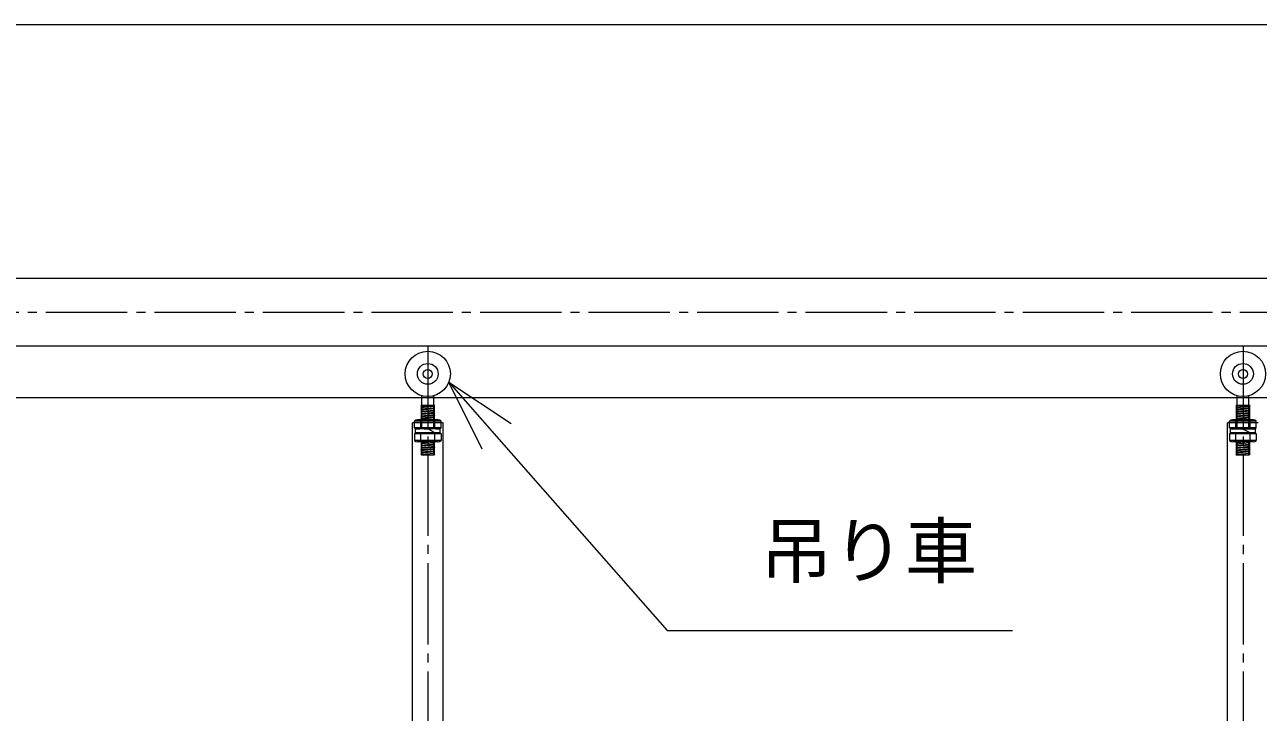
# Model space of a CAD drawing. Units: millimetres, scale not verified. Extents: x -3731 to 3731, y -5269 to 5269.
# Drawn here: x -1588 to -224, y -3028 to -2268 of the extents above; entities that cross this region are included whole.
import ezdxf
from ezdxf.enums import TextEntityAlignment as Align

# ---------------------------------------------------------------- set-up
doc = ezdxf.new("R2010")
doc.units = ezdxf.units.MM
doc.header["$LTSCALE"] = 10
doc.linetypes.add('CHAIN2', pattern=[12, 9, -1, 1, -1])
for name, color, linetype, lineweight in [('0-2_05 寸法', 7, 'Continuous', 18), ('0-3_10 当社外形線', 3, 'Continuous', 18), ('0-4_12 当社中心線', 3, 'CHAIN2', 18), ('0-6_11 当社細線', 3, 'Continuous', 18)]:
    doc.layers.add(name, color=color, linetype=linetype, lineweight=lineweight)
doc.styles.add('ＭＳ ゴシック', font='')
doc.styles.get('ＭＳ ゴシック').set_extended_font_data('MS Gothic')

msp = doc.modelspace()

# ---------------------------------------------------------------- linework, layer by layer
at = {"layer": '0-2_05 寸法'}
for p, q in [((2415.93, -2267.87), (-2924.07, -2267.87)), ((-1118.52, -2662.89), (-1065.72, -2722.99))]:
    msp.add_line(p, q, dxfattribs=at)
for points in [[(-1081.82, -2737.13), (-1118.52, -2662.89), (-1049.61, -2708.84)], [(-1065.72, -2722.99), (-877.08, -2937.67), (-495.37, -2937.67)]]:
    msp.add_lwpolyline(points, dxfattribs=at)
at = {"layer": '0-3_10 当社外形線'}
for p, q in [((-2904.07, -2548.03), (2015.93, -2548.03)), ((-2904.07, -2623.03), (2015.93, -2623.03)), ((-2904.07, -2680.03), (2015.93, -2680.03)), ((-1148.39, -2714.77), (-1148.39, -2677.62)), ((-1135.29, -2714.77), (-1135.29, -2677.62)), ((-247.09, -2714.82), (-247.09, -2677.67)), ((-233.99, -2714.82), (-233.99, -2677.67)), ((-1124.84, -2708), (-1158.84, -2708)), ((-1158.7, -4927.91), (-1158.83, -2708)), ((-1127.14, -2706.02), (-1156.54, -2706.02)), ((-1156.53, -2713.52), (-1156.54, -2706.02)), ((-1127.13, -2713.52), (-1156.53, -2713.52)), ((-1130.59, -2704.77), (-1153.09, -2704.77)), ((-1149.63, -2713.52), (-1149.64, -2706.02)), ((-1134.03, -2713.52), (-1134.04, -2706.02)), ((-1127.13, -2713.52), (-1127.14, -2706.02)), ((-1124.7, -4927.91), (-1124.83, -2708)), ((-223.54, -2708.05), (-257.54, -2708.05)), ((-257.4, -4927.96), (-257.53, -2708.05)), ((-225.84, -2706.07), (-255.24, -2706.07)), ((-255.23, -2713.57), (-255.24, -2706.07)), ((-225.83, -2713.57), (-255.23, -2713.57)), ((-229.29, -2704.82), (-251.79, -2704.82)), ((-248.33, -2713.57), (-248.34, -2706.07)), ((-232.73, -2713.57), (-232.74, -2706.07)), ((-225.83, -2713.57), (-225.84, -2706.07)), ((-1127.13, -2720.12), (-1156.53, -2720.12)), ((-1156.53, -2720.12), (-1156.53, -2727.62)), ((-1127.13, -2727.62), (-1156.53, -2727.62)), ((-1128.08, -2714.77), (-1155.58, -2714.77)), ((-1155.58, -2718.87), (-1155.58, -2714.77)), ((-1128.08, -2718.87), (-1155.58, -2718.87)), ((-1149.63, -2727.62), (-1149.63, -2720.12)), ((-1134.03, -2718.87), (-1141.83, -2714.77)), ((-1134.03, -2727.62), (-1134.03, -2720.12)), ((-1128.08, -2718.87), (-1128.08, -2714.77)), ((-1127.13, -2720.12), (-1127.13, -2727.62)), ((-225.83, -2720.17), (-255.23, -2720.17)), ((-255.23, -2720.17), (-255.23, -2727.67)), ((-225.83, -2727.67), (-255.23, -2727.67)), ((-226.78, -2714.82), (-254.28, -2714.82)), ((-254.28, -2718.92), (-254.28, -2714.82)), ((-226.78, -2718.92), (-254.28, -2718.92)), ((-248.33, -2727.67), (-248.33, -2720.17)), ((-232.73, -2718.92), (-240.53, -2714.82)), ((-232.73, -2727.67), (-232.73, -2720.17)), ((-226.78, -2718.92), (-226.78, -2714.82)), ((-225.83, -2720.17), (-225.83, -2727.67)), ((-1130.58, -2728.87), (-1153.08, -2728.87)), ((-1148.38, -2743.87), (-1148.38, -2728.87)), ((-1135.28, -2743.87), (-1135.28, -2728.87)), ((-229.28, -2728.92), (-251.78, -2728.92)), ((-247.08, -2743.92), (-247.08, -2728.92)), ((-233.98, -2743.92), (-233.98, -2728.92)), ((-1149.63, -2742.62), (-1148.38, -2743.87)), ((-1135.28, -2743.87), (-1148.38, -2743.87)), ((-1134.03, -2742.62), (-1135.28, -2743.87)), ((-248.33, -2742.67), (-247.08, -2743.92)), ((-233.98, -2743.92), (-247.08, -2743.92)), ((-232.73, -2742.67), (-233.98, -2743.92))]:
    msp.add_line(p, q, dxfattribs=at)
for centre, radius in [((-1141.84, -2653.87), 25), ((-240.54, -2653.92), 25), ((-1141.84, -2653.87), 11.5), ((-240.54, -2653.92), 11.5), ((-1141.84, -2653.87), 5), ((-240.54, -2653.92), 5)]:
    msp.add_circle(centre, radius, dxfattribs=at)
for centre, radius, start, end in [((-1153.09, -2709.38), 5.39, 230.17062, 309.83624), ((-1153.08, -2710.16), 5.39, 50.17062, 129.83624), ((-1141.84, -2689.81), 24.96, 251.79423, 288.21263), ((-1141.83, -2729.73), 24.96, 71.79423, 108.21263), ((-1130.59, -2709.38), 5.39, 230.17062, 309.83624), ((-1130.58, -2710.16), 5.39, 50.17062, 129.83624), ((-251.79, -2709.43), 5.39, 230.17062, 309.83624), ((-251.78, -2710.2), 5.39, 50.17062, 129.83624), ((-240.54, -2689.86), 24.96, 251.79423, 288.21263), ((-240.53, -2729.78), 24.96, 71.79423, 108.21263), ((-229.29, -2709.43), 5.39, 230.17062, 309.83624), ((-229.28, -2710.2), 5.39, 50.17062, 129.83624), ((-1153.08, -2724.26), 5.39, 50.17062, 129.83624), ((-1153.08, -2723.48), 5.39, 230.17062, 309.83624), ((-1141.84, -2703.91), 24.96, 251.79423, 288.21263), ((-1141.83, -2743.83), 24.96, 71.79423, 108.21263), ((-1130.58, -2724.26), 5.39, 50.17062, 129.83624), ((-1130.58, -2723.48), 5.39, 230.17062, 309.83624), ((-251.78, -2724.3), 5.39, 50.17062, 129.83624), ((-251.78, -2723.53), 5.39, 230.17062, 309.83624), ((-240.54, -2703.96), 24.96, 251.79423, 288.21263), ((-240.53, -2743.88), 24.96, 71.79423, 108.21263), ((-229.28, -2724.3), 5.39, 50.17062, 129.83624), ((-229.28, -2723.53), 5.39, 230.17062, 309.83624)]:
    msp.add_arc(centre, radius, start, end, dxfattribs=at)
at = {"layer": '0-4_12 当社中心線'}
for p, q in [((-3004.07, -2585.53), (2495.93, -2585.53)), ((-1141.7, -2622.98), (-1141.7, -5015.98)), ((-240.4, -2623.03), (-240.4, -5016.03))]:
    msp.add_line(p, q, dxfattribs=at)
at = {"layer": '0-6_11 当社細線'}
for p, q in [((-1134.04, -2688.87), (-1149.64, -2688.87)), ((-1149.64, -2690.12), (-1134.04, -2688.87)), ((-1149.64, -2688.87), (-1148.39, -2688.97)), ((-1134.04, -2690.12), (-1149.64, -2691.37)), ((-1148.39, -2690.22), (-1149.64, -2690.12)), ((-1149.64, -2692.62), (-1134.04, -2691.37)), ((-1149.64, -2691.37), (-1148.39, -2691.47)), ((-1134.04, -2692.62), (-1149.64, -2693.87)), ((-1148.39, -2692.72), (-1149.64, -2692.62)), ((-1149.64, -2695.12), (-1134.04, -2693.87)), ((-1149.64, -2693.87), (-1148.39, -2693.97)), ((-1134.04, -2695.12), (-1149.64, -2696.37)), ((-1148.39, -2695.22), (-1149.64, -2695.12)), ((-1149.64, -2697.62), (-1134.04, -2696.37)), ((-1149.64, -2696.37), (-1148.39, -2696.47)), ((-1134.04, -2697.62), (-1149.64, -2698.87)), ((-1148.39, -2697.72), (-1149.64, -2697.62)), ((-1149.64, -2700.12), (-1134.04, -2698.87)), ((-1149.64, -2698.87), (-1148.39, -2698.97)), ((-1134.04, -2700.12), (-1149.64, -2701.37)), ((-1148.39, -2700.22), (-1149.64, -2700.12)), ((-1135.29, -2690.02), (-1134.04, -2690.12)), ((-1134.04, -2691.37), (-1135.29, -2691.27)), ((-1135.29, -2692.52), (-1134.04, -2692.62)), ((-1134.04, -2693.87), (-1135.29, -2693.77)), ((-1135.29, -2695.02), (-1134.04, -2695.12)), ((-1134.04, -2696.37), (-1135.29, -2696.27)), ((-1135.29, -2697.52), (-1134.04, -2697.62)), ((-1134.04, -2698.87), (-1135.29, -2698.77)), ((-1135.29, -2700.02), (-1134.04, -2700.12)), ((-232.74, -2688.92), (-248.34, -2688.92)), ((-248.34, -2690.17), (-232.74, -2688.92)), ((-248.34, -2688.92), (-247.09, -2689.02)), ((-232.74, -2690.17), (-248.34, -2691.42)), ((-247.09, -2690.27), (-248.34, -2690.17)), ((-248.34, -2692.67), (-232.74, -2691.42)), ((-248.34, -2691.42), (-247.09, -2691.52)), ((-232.74, -2692.67), (-248.34, -2693.92)), ((-247.09, -2692.77), (-248.34, -2692.67)), ((-248.34, -2695.17), (-232.74, -2693.92)), ((-248.34, -2693.92), (-247.09, -2694.02)), ((-232.74, -2695.17), (-248.34, -2696.42)), ((-247.09, -2695.27), (-248.34, -2695.17)), ((-248.34, -2697.67), (-232.74, -2696.42)), ((-248.34, -2696.42), (-247.09, -2696.52)), ((-232.74, -2697.67), (-248.34, -2698.92)), ((-247.09, -2697.77), (-248.34, -2697.67)), ((-248.34, -2700.17), (-232.74, -2698.92)), ((-248.34, -2698.92), (-247.09, -2699.02)), ((-232.74, -2700.17), (-248.34, -2701.42)), ((-247.09, -2700.27), (-248.34, -2700.17)), ((-233.99, -2690.07), (-232.74, -2690.17)), ((-232.74, -2691.42), (-233.99, -2691.32)), ((-233.99, -2692.57), (-232.74, -2692.67)), ((-232.74, -2693.92), (-233.99, -2693.82)), ((-233.99, -2695.07), (-232.74, -2695.17)), ((-232.74, -2696.42), (-233.99, -2696.32)), ((-233.99, -2697.57), (-232.74, -2697.67)), ((-232.74, -2698.92), (-233.99, -2698.82)), ((-233.99, -2700.07), (-232.74, -2700.17)), ((-1149.64, -2702.62), (-1134.04, -2701.37)), ((-1149.64, -2701.37), (-1148.39, -2701.47)), ((-1134.04, -2702.62), (-1149.64, -2703.87)), ((-1148.39, -2702.72), (-1149.64, -2702.62)), ((-1149.64, -2703.87), (-1148.39, -2704.01)), ((-1141.84, -2704.77), (-1134.04, -2703.87)), ((-1134.04, -2701.37), (-1135.29, -2701.27)), ((-1135.29, -2702.52), (-1134.04, -2702.62)), ((-1134.04, -2703.87), (-1135.29, -2703.77)), ((-248.34, -2702.67), (-232.74, -2701.42)), ((-248.34, -2701.42), (-247.09, -2701.52)), ((-232.74, -2702.67), (-248.34, -2703.92)), ((-247.09, -2702.77), (-248.34, -2702.67)), ((-248.34, -2703.92), (-247.09, -2704.06)), ((-240.54, -2704.82), (-232.74, -2703.92)), ((-232.74, -2701.42), (-233.99, -2701.32)), ((-233.99, -2702.57), (-232.74, -2702.67)), ((-232.74, -2703.92), (-233.99, -2703.82)), ((-1149.63, -2730.12), (-1141.83, -2728.87)), ((-1134.03, -2730.12), (-1149.63, -2731.37)), ((-1148.38, -2730.22), (-1149.63, -2730.12)), ((-1149.63, -2732.62), (-1134.03, -2731.37)), ((-1149.63, -2731.37), (-1148.38, -2731.47)), ((-1134.03, -2732.62), (-1149.63, -2733.87)), ((-1148.38, -2732.72), (-1149.63, -2732.62)), ((-1149.63, -2735.12), (-1134.03, -2733.87)), ((-1149.63, -2733.87), (-1148.38, -2733.97)), ((-1134.03, -2735.12), (-1149.63, -2736.37)), ((-1148.38, -2735.22), (-1149.63, -2735.12)), ((-1149.63, -2737.62), (-1134.03, -2736.37)), ((-1149.63, -2736.37), (-1148.38, -2736.47)), ((-1134.03, -2737.62), (-1149.63, -2738.87)), ((-1148.38, -2737.72), (-1149.63, -2737.62)), ((-1149.63, -2740.12), (-1134.03, -2738.87)), ((-1149.63, -2738.87), (-1148.38, -2738.97)), ((-1134.03, -2740.12), (-1149.63, -2741.37)), ((-1148.38, -2740.22), (-1149.63, -2740.12)), ((-1149.63, -2742.62), (-1134.03, -2741.37)), ((-1149.63, -2741.37), (-1148.38, -2741.47)), ((-1135.28, -2729.92), (-1134.03, -2730.12)), ((-1134.03, -2731.37), (-1135.28, -2731.27)), ((-1135.28, -2732.52), (-1134.03, -2732.62)), ((-1134.03, -2733.87), (-1135.28, -2733.77)), ((-1135.28, -2735.02), (-1134.03, -2735.12)), ((-1134.03, -2736.37), (-1135.28, -2736.27)), ((-1135.28, -2737.52), (-1134.03, -2737.62)), ((-1134.03, -2738.87), (-1135.28, -2738.77)), ((-1135.28, -2740.02), (-1134.03, -2740.12)), ((-1134.03, -2741.37), (-1135.28, -2741.27)), ((-248.33, -2730.17), (-240.53, -2728.92)), ((-232.73, -2730.17), (-248.33, -2731.42)), ((-247.08, -2730.27), (-248.33, -2730.17)), ((-248.33, -2732.67), (-232.73, -2731.42)), ((-248.33, -2731.42), (-247.08, -2731.52)), ((-232.73, -2732.67), (-248.33, -2733.92)), ((-247.08, -2732.77), (-248.33, -2732.67)), ((-248.33, -2735.17), (-232.73, -2733.92)), ((-248.33, -2733.92), (-247.08, -2734.02)), ((-232.73, -2735.17), (-248.33, -2736.42)), ((-247.08, -2735.27), (-248.33, -2735.17)), ((-248.33, -2737.67), (-232.73, -2736.42)), ((-248.33, -2736.42), (-247.08, -2736.52)), ((-232.73, -2737.67), (-248.33, -2738.92)), ((-247.08, -2737.77), (-248.33, -2737.67)), ((-248.33, -2740.17), (-232.73, -2738.92)), ((-248.33, -2738.92), (-247.08, -2739.02)), ((-232.73, -2740.17), (-248.33, -2741.42)), ((-247.08, -2740.27), (-248.33, -2740.17)), ((-248.33, -2742.67), (-232.73, -2741.42)), ((-248.33, -2741.42), (-247.08, -2741.52)), ((-233.98, -2729.97), (-232.73, -2730.17)), ((-232.73, -2731.42), (-233.98, -2731.32)), ((-233.98, -2732.57), (-232.73, -2732.67)), ((-232.73, -2733.92), (-233.98, -2733.82)), ((-233.98, -2735.07), (-232.73, -2735.17)), ((-232.73, -2736.42), (-233.98, -2736.32)), ((-233.98, -2737.57), (-232.73, -2737.67)), ((-232.73, -2738.92), (-233.98, -2738.82)), ((-233.98, -2740.07), (-232.73, -2740.17)), ((-232.73, -2741.42), (-233.98, -2741.32)), ((-1141.83, -2743.87), (-1149.63, -2742.62)), ((-1135.28, -2742.52), (-1134.03, -2742.62)), ((-240.53, -2743.92), (-248.33, -2742.67)), ((-233.98, -2742.57), (-232.73, -2742.67))]:
    msp.add_line(p, q, dxfattribs=at)

# ---------------------------------------------------------------- texts
at = {"layer": '0-2_05 寸法', "style": 'ＭＳ ゴシック'}
msp.add_text('吊り車', height=58.65, dxfattribs=at).set_placement((-774.41, -2896.33), align=Align.BOTTOM_LEFT)

doc.saveas('drawing.dxf')
